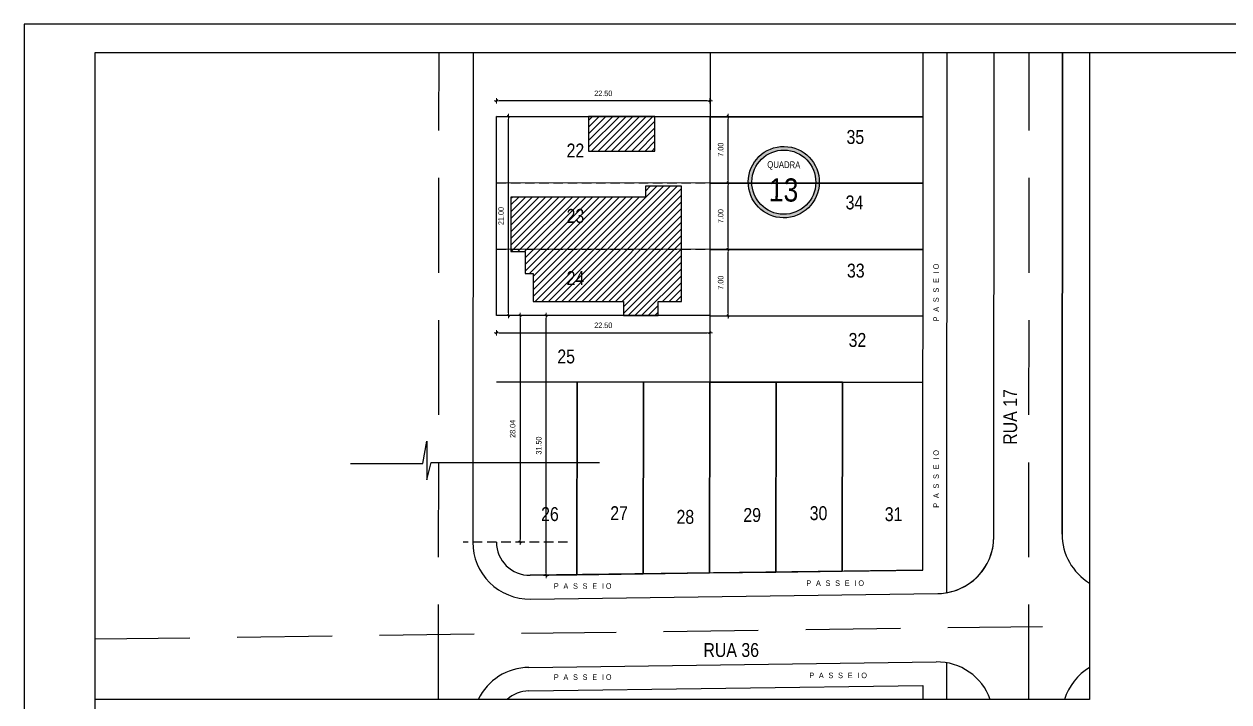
# Model space of a CAD drawing. Header units: millimetres. Extents: x 2718 to 3327, y 272 to 594.
# Drawn here: x 3024.97 to 3056.77, y 445.27 to 463.14 of the extents above; entities that cross this region are included whole.
import ezdxf
from ezdxf.enums import TextEntityAlignment as Align

# ---------------------------------------------------------------- set-up
doc = ezdxf.new("R2010")
doc.units = ezdxf.units.MM
doc.header["$MEASUREMENT"] = 0
for name, pattern in [('CONTINU', [0]), ('CONTINUO', [0]), ('DASHDOT', [1, 0.5, -0.25, 0, -0.25]), ('HIDDEN', [0.375, 0.25, -0.125])]:
    doc.linetypes.add(name, pattern=pattern)
doc.layers.get('0').update_dxf_attribs({"linetype": 'CONTINUOUS'})
doc.layers.get('DEFPOINTS').update_dxf_attribs({"linetype": 'CONTINUOUS'})
for name, color, linetype in [('Bra-Rua Calçadas', 1, 'CONTINUOUS'), ('Calçada', 1, 'CONTINUOUS'), ('COTA', 7, 'CONTINUOUS'), ('E-TXT-Y', 2, 'CONTINUOUS'), ('EIXO DAS VIAS', 252, 'DASHDOT'), ('Lotes', 2, 'CONTINUOUS'), ('númeraçãoquadras', 4, 'CONTINUOUS')]:
    doc.layers.add(name, color=color, linetype=linetype)
doc.layers.add('E-Pen-C', color=4, linetype='CONTINUOUS', lineweight=15)
doc.layers.add('E-Pen-G', color=3, linetype='CONTINUOUS', lineweight=30)
doc.styles.add('F2', font='ARIALN.TTF')
doc.styles.add('STYLE1', font='sanss___.ttf')
doc.dimstyles.new('DIMENSION-1', dxfattribs={"dimtxt": 0.145, "dimasz": 0.07, "dimexe": 1, "dimexo": 0, "dimgap": 0.12, "dimtad": 1, "dimzin": 7, "dimdsep": 46, "dimtxsty": 'F2', "dimblk1": 'TRACO', "dimblk2": 'TRACO', "dimsah": 1, "dimcen": 1, "dimse1": 1, "dimse2": 1, "dimclrd": 4, "dimclre": 256, "dimclrt": 4, "dimadec": 8, "dimazin": 0, "dimtfac": 1, "dimtix": 1, "dimtmove": 2, "dimatfit": 3, "dimldrblk": 'TRACO', "dimfxl": 1, "dimtolj": 1, "dimtzin": 0, "dimarcsym": 0})

# ---------------------------------------------------------------- blocks, each defined once
blk = doc.blocks.new('NUM_quadra')
at = {"linetype": 'CONTINU'}
h = blk.add_hatch(color=7, dxfattribs=at)
edge = h.paths.add_edge_path(flags=17)
edge.add_arc((0, 0), 0.18, 0, 360)
edge = h.paths.add_edge_path()
edge.add_arc((0, 0), 0.2, 0, 360)
at = {"color": 7}
for radius in [0.2, 0.18]:
    blk.add_circle((0, 0), radius, dxfattribs=at)
at = {"color": 7, "insert": (-0.0942, 0.1167), "char_height": 0.038, "width": 0.2663, "attachment_point": 1, "style": 'F2'}
blk.add_mtext('QUADRA', dxfattribs=at)
at = {"color": 7, "style": 'STYLE1'}
blk.add_attdef('00', text='', height=0.13, dxfattribs=at).set_placement((0, -0.1066), align=Align.CENTER)
blk = doc.blocks.new('TRACO')
at = {"layer": 'E-Pen-C'}
for p, q in [((-1, 0), (1, 0)), ((0, 1), (0, -1))]:
    blk.add_line(p, q, dxfattribs=at)
at = {"layer": 'E-Pen-G'}
blk.add_line((-0.42, -0.42), (0.42, 0.42), dxfattribs=at)
blk = doc.blocks.new('*D343')
at = {"layer": 'COTA', "color": 4, "linetype": 'Continuous', "lineweight": -2, "transparency": 16777216}
blk.add_line((3042.999, 461.12), (3037.514, 461.12), dxfattribs=at)
at = {"layer": 'DEFPOINTS', "color": 0, "linetype": 'Continuous', "transparency": 16777216}
for p in [(3037.444, 461.12), (3037.444, 460.705), (3043.069, 460.705)]:
    blk.add_point(p, dxfattribs=at)
at = {"layer": 'COTA', "color": 4, "linetype": 'Continuous', "lineweight": -2, "transparency": 16777216, "xscale": 0.07, "yscale": 0.07, "zscale": 0.07, "rotation": 180}
blk.add_blockref('TRACO', (3037.444, 461.12), dxfattribs=at)
at = {"layer": 'COTA', "color": 4, "linetype": 'Continuous', "lineweight": -2, "transparency": 16777216, "xscale": 0.07, "yscale": 0.07, "zscale": 0.07}
blk.add_blockref('TRACO', (3043.069, 461.12), dxfattribs=at)
at = {"layer": 'COTA', "color": 4, "linetype": 'Continuous', "transparency": 16777216, "insert": (3040.257, 461.314), "char_height": 0.145, "attachment_point": 5, "style": 'F2'}
blk.add_mtext('\\A1;22.50', dxfattribs=at)
blk = doc.blocks.new('*D344')
at = {"layer": 'COTA', "color": 4, "linetype": 'Continuous', "lineweight": -2, "transparency": 16777216}
blk.add_line((3043.549, 455.52), (3043.549, 457.13), dxfattribs=at)
at = {"layer": 'DEFPOINTS', "color": 0, "linetype": 'Continuous', "transparency": 16777216}
for p in [(3043.071, 457.2), (3043.549, 457.2), (3043.069, 455.45)]:
    blk.add_point(p, dxfattribs=at)
at = {"layer": 'COTA', "color": 4, "linetype": 'Continuous', "lineweight": -2, "transparency": 16777216, "xscale": 0.07, "yscale": 0.07, "zscale": 0.07}
for p, rotation in [((3043.549, 457.2), 90), ((3043.549, 455.45), 270)]:
    blk.add_blockref('TRACO', p, dxfattribs=dict(at, rotation=rotation))
at = {"layer": 'COTA', "color": 4, "linetype": 'Continuous', "transparency": 16777216, "insert": (3043.355, 456.325), "char_height": 0.145, "attachment_point": 5, "rotation": 90, "style": 'F2'}
blk.add_mtext('\\A1;7.00', dxfattribs=at)
blk = doc.blocks.new('*D345')
at = {"layer": 'COTA', "color": 4, "linetype": 'Continuous', "lineweight": -2, "transparency": 16777216}
blk.add_line((3043.549, 457.27), (3043.549, 458.885), dxfattribs=at)
at = {"layer": 'DEFPOINTS', "color": 0, "linetype": 'Continuous', "transparency": 16777216}
for p in [(3043.069, 458.955), (3043.549, 458.955), (3043.071, 457.2)]:
    blk.add_point(p, dxfattribs=at)
at = {"layer": 'COTA', "color": 4, "linetype": 'Continuous', "lineweight": -2, "transparency": 16777216, "xscale": 0.07, "yscale": 0.07, "zscale": 0.07}
for p, rotation in [((3043.549, 458.955), 90), ((3043.549, 457.2), 270)]:
    blk.add_blockref('TRACO', p, dxfattribs=dict(at, rotation=rotation))
at = {"layer": 'COTA', "color": 4, "linetype": 'Continuous', "transparency": 16777216, "insert": (3043.355, 458.077), "char_height": 0.145, "attachment_point": 5, "rotation": 90, "style": 'F2'}
blk.add_mtext('\\A1;7.00', dxfattribs=at)
blk = doc.blocks.new('*D346')
at = {"layer": 'COTA', "color": 4, "linetype": 'Continuous', "lineweight": -2, "transparency": 16777216}
blk.add_line((3043.549, 459.025), (3043.549, 460.635), dxfattribs=at)
at = {"layer": 'DEFPOINTS', "color": 0, "linetype": 'Continuous', "transparency": 16777216}
for p in [(3043.069, 460.705), (3043.549, 460.705), (3043.069, 458.955)]:
    blk.add_point(p, dxfattribs=at)
at = {"layer": 'COTA', "color": 4, "linetype": 'Continuous', "lineweight": -2, "transparency": 16777216, "xscale": 0.07, "yscale": 0.07, "zscale": 0.07}
for p, rotation in [((3043.549, 460.705), 90), ((3043.549, 458.955), 270)]:
    blk.add_blockref('TRACO', p, dxfattribs=dict(at, rotation=rotation))
at = {"layer": 'COTA', "color": 4, "linetype": 'Continuous', "transparency": 16777216, "insert": (3043.355, 459.83), "char_height": 0.145, "attachment_point": 5, "rotation": 90, "style": 'F2'}
blk.add_mtext('\\A1;7.00', dxfattribs=at)
blk = doc.blocks.new('*D347')
at = {"layer": 'COTA', "color": 4, "linetype": 'Continuous', "lineweight": -2, "transparency": 16777216}
blk.add_line((3037.514, 455.005), (3042.999, 455.005), dxfattribs=at)
at = {"layer": 'DEFPOINTS', "color": 0, "linetype": 'Continuous', "transparency": 16777216}
for p in [(3037.444, 455.455), (3043.069, 455.45), (3043.069, 455.005)]:
    blk.add_point(p, dxfattribs=at)
at = {"layer": 'COTA', "color": 4, "linetype": 'Continuous', "lineweight": -2, "transparency": 16777216, "xscale": 0.07, "yscale": 0.07, "zscale": 0.07, "rotation": 180}
blk.add_blockref('TRACO', (3037.444, 455.005), dxfattribs=at)
at = {"layer": 'COTA', "color": 4, "linetype": 'Continuous', "lineweight": -2, "transparency": 16777216, "xscale": 0.07, "yscale": 0.07, "zscale": 0.07}
blk.add_blockref('TRACO', (3043.069, 455.005), dxfattribs=at)
at = {"layer": 'COTA', "color": 4, "linetype": 'Continuous', "transparency": 16777216, "insert": (3040.257, 455.199), "char_height": 0.145, "attachment_point": 5, "style": 'F2'}
blk.add_mtext('\\A1;22.50', dxfattribs=at)
blk = doc.blocks.new('*D348')
at = {"layer": 'COTA', "color": 4, "linetype": 'Continuous', "lineweight": -2, "transparency": 16777216}
blk.add_line((3038.061, 455.385), (3038.061, 449.555), dxfattribs=at)
at = {"layer": 'DEFPOINTS', "color": 0, "linetype": 'Continuous', "transparency": 16777216}
for p in [(3037.444, 455.455), (3037.438, 449.485), (3038.061, 449.485)]:
    blk.add_point(p, dxfattribs=at)
at = {"layer": 'COTA', "color": 4, "linetype": 'Continuous', "lineweight": -2, "transparency": 16777216, "xscale": 0.07, "yscale": 0.07, "zscale": 0.07}
for p, rotation in [((3038.061, 455.455), 90), ((3038.061, 449.485), 270)]:
    blk.add_blockref('TRACO', p, dxfattribs=dict(at, rotation=rotation))
at = {"layer": 'COTA', "color": 4, "linetype": 'Continuous', "transparency": 16777216, "insert": (3037.867, 452.47), "char_height": 0.145, "attachment_point": 5, "rotation": 90, "style": 'F2'}
blk.add_mtext('\\A1;28.04', dxfattribs=at)
blk = doc.blocks.new('*D349')
at = {"layer": 'DEFPOINTS', "color": 0, "transparency": 16777216}
for p in [(3037.444, 455.455), (3038.749, 455.455), (3038.082, 448.606)]:
    blk.add_point(p, dxfattribs=at)
at = {"layer": 'Lotes', "color": 4, "lineweight": -2, "transparency": 16777216}
blk.add_line((3038.749, 448.676), (3038.749, 455.385), dxfattribs=at)
at = {"layer": 'Lotes', "color": 4, "lineweight": -2, "transparency": 16777216, "xscale": 0.07, "yscale": 0.07, "zscale": 0.07}
for p, rotation in [((3038.749, 455.455), 90), ((3038.749, 448.606), 270)]:
    blk.add_blockref('TRACO', p, dxfattribs=dict(at, rotation=rotation))
at = {"layer": 'Lotes', "color": 4, "transparency": 16777216, "insert": (3038.555, 452.03), "char_height": 0.145, "attachment_point": 5, "rotation": 90, "style": 'F2'}
blk.add_mtext('\\A1;31.50', dxfattribs=at)
blk = doc.blocks.new('*D589')
at = {"layer": 'COTA', "color": 4, "linetype": 'Continuous', "lineweight": -2, "transparency": 16777216}
blk.add_line((3037.754, 455.525), (3037.754, 460.635), dxfattribs=at)
at = {"layer": 'DEFPOINTS', "color": 0, "linetype": 'Continuous', "transparency": 16777216}
for p in [(3037.443, 460.705), (3037.754, 460.705), (3037.443, 455.455)]:
    blk.add_point(p, dxfattribs=at)
at = {"layer": 'COTA', "color": 4, "linetype": 'Continuous', "lineweight": -2, "transparency": 16777216, "xscale": 0.07, "yscale": 0.07, "zscale": 0.07}
for p, rotation in [((3037.754, 460.705), 90), ((3037.754, 455.455), 270)]:
    blk.add_blockref('TRACO', p, dxfattribs=dict(at, rotation=rotation))
at = {"layer": 'COTA', "color": 4, "linetype": 'Continuous', "transparency": 16777216, "insert": (3037.56, 458.08), "char_height": 0.145, "attachment_point": 5, "rotation": 90, "style": 'F2'}
blk.add_mtext('\\A1;21.00', dxfattribs=at)

msp = doc.modelspace()

# ---------------------------------------------------------------- hatches: boundary and pattern name
at = {"layer": 'COTA', "linetype": 'Continuous'}
h = msp.add_hatch(dxfattribs=at)
h.set_pattern_fill('ANSI31', style=0)
h.set_pattern_definition([(45, (1564.69899, 328.40103), (-0.088388348, 0.088388348), [])])
h.paths.add_polyline_path([(3039.87, 459.792), (3041.62, 459.792), (3041.62, 460.705), (3039.87, 460.705)])
edge = h.paths.add_edge_path()
edge.add_line((3037.819, 458.579), (3037.82, 457.142))
edge.add_line((3037.82, 457.142), (3038.194, 457.142))
edge.add_line((3038.194, 457.142), (3038.194, 456.566))
edge.add_line((3038.194, 456.566), (3038.408, 456.566))
edge.add_line((3038.408, 456.566), (3038.408, 455.83))
edge.add_line((3038.408, 455.83), (3040.794, 455.83))
edge.add_line((3040.794, 455.83), (3040.794, 455.455))
edge.add_line((3040.794, 455.455), (3041.707, 455.455))
edge.add_line((3041.707, 455.455), (3041.707, 455.83))
edge.add_line((3041.707, 455.83), (3042.319, 455.83))
edge.add_line((3042.319, 455.83), (3042.319, 458.867))
edge.add_line((3042.319, 458.867), (3041.369, 458.867))
edge.add_line((3041.369, 458.867), (3041.369, 458.579))
edge.add_line((3041.369, 458.579), (3037.819, 458.58))
h.paths.add_polyline_path([(3039.195, 457.802), (3039.848, 457.802), (3039.848, 458.362), (3039.195, 458.362)], flags=24)
h.paths.add_polyline_path([(3039.197, 456.17), (3039.846, 456.17), (3039.846, 456.721), (3039.197, 456.721)], flags=24)

# ---------------------------------------------------------------- linework, layer by layer
at = {"layer": 'Bra-Rua Calçadas', "color": 7}
msp.add_line((3049.314, 446.305), (3049.313, 445.336), dxfattribs=at)
at = {"layer": 'Calçada', "color": 7, "lineweight": -3}
for p, q in [((3049.325, 462.39), (3049.315, 448.149)), ((3050.563, 449.626), (3050.574, 462.39)), ((3052.363, 449.693), (3052.374, 462.39)), ((3038.333, 447.984), (3049.083, 448.128)), ((3038.289, 446.183), (3049.039, 446.327)), ((3038.289, 446.183), (3049.039, 446.327)), ((3038.289, 446.183), (3049.039, 446.327)), ((3038.289, 446.183), (3049.039, 446.327))]:
    msp.add_line(p, q, dxfattribs=at)
for points in [[(3036.824, 462.39), (3036.813, 449.485, 0.418387), (3038.333, 447.984), (3049.083, 448.128, 0.015808), (3049.178, 448.132)], [(3036.824, 462.39), (3036.813, 449.485, 0.418387), (3038.333, 447.984), (3049.083, 448.128, 0.015808), (3049.178, 448.132)], [(3036.824, 462.39), (3036.813, 449.485, 0.418387), (3038.333, 447.984), (3049.083, 448.128, 0.410052), (3050.563, 449.626), (3050.574, 462.39)], [(3052.374, 462.39), (3052.363, 449.693, 0.263395), (3053.09, 448.406)], [(3052.374, 462.39), (3052.363, 449.693, 0.263395), (3053.09, 448.406)], [(3052.374, 462.39), (3052.363, 449.693, 0.263395), (3053.09, 448.406)]]:
    msp.add_lwpolyline(points, format="xyb", dxfattribs=at)
for centre, start, end in [((3049.063, 449.628), 322.3383, 359.95), ((3049.063, 449.628), 279.5441, 322.3383), ((3038.309, 444.683), 90.7653, 154.1979), ((3038.309, 444.683), 90.7653, 154.1979), ((3049.059, 444.827), 19.8485, 90.7653), ((3049.059, 444.827), 19.8485, 90.7653), ((3053.859, 444.891), 120.8385, 162.7351), ((3053.859, 444.891), 120.8385, 162.7351)]:
    msp.add_arc(centre, 1.5, start, end, dxfattribs=at)
at = {"layer": 'COTA', "color": 8, "linetype": 'HIDDEN'}
for p, q in [((3037.444, 458.955), (3043.069, 458.955)), ((3037.444, 457.205), (3043.069, 457.205)), ((3039.315, 449.485), (3036.558, 449.485))]:
    msp.add_line(p, q, dxfattribs=at)
at = {"layer": 'COTA', "color": 6, "linetype": 'Continuous'}
msp.add_line((3048.688, 445.702), (3048.688, 445.336), dxfattribs=at)
at = {"layer": 'COTA', "color": 5, "linetype": 'Continuous', "elevation": -0.062}
msp.add_lwpolyline([(3039.87, 459.792), (3041.62, 459.792), (3041.62, 460.705), (3039.87, 460.705)], close=True, dxfattribs=at)
at = {"layer": 'COTA', "color": 5, "linetype": 'Continuous'}
msp.add_lwpolyline([(3037.819, 458.579), (3037.82, 457.142), (3038.194, 457.142), (3038.194, 456.566), (3038.408, 456.566), (3038.408, 455.83), (3040.794, 455.83), (3040.794, 455.455), (3041.707, 455.455), (3041.707, 455.83), (3042.319, 455.83), (3042.319, 458.867), (3041.369, 458.867), (3041.369, 458.579), (3037.819, 458.58)], dxfattribs=at)
at = {"layer": 'COTA', "color": 8, "linetype": 'Continuous'}
msp.add_lwpolyline([(3033.589, 451.554), (3035.495, 451.554), (3035.604, 452.143), (3035.604, 451.129), (3035.713, 451.582), (3040.156, 451.582)], dxfattribs=at)
at = {"layer": 'EIXO DAS VIAS', "linetype": 'HIDDEN', "ltscale": 10}
for p, q in [((3035.91, 445.336, 25.927), (3035.924, 462.39, 25.927)), ((3051.483, 445.336, 25.927), (3051.497, 462.39, 25.927)), ((3026.85, 446.931), (3053.09, 447.281))]:
    msp.add_line(p, q, dxfattribs=at)
at = {"layer": 'Lotes', "color": 8}
for p, q in [((3043.075, 462.39), (3043.074, 460.7)), ((3043.075, 462.39), (3043.074, 460.7)), ((3048.699, 460.695), (3037.449, 460.705)), ((3048.699, 460.695), (3043.074, 460.7)), ((3043.074, 460.7), (3048.699, 460.695)), ((3048.699, 460.695), (3043.074, 460.7)), ((3043.074, 460.7), (3048.699, 460.695)), ((3048.699, 460.695), (3043.074, 460.7)), ((3048.699, 460.695), (3043.074, 460.7)), ((3043.074, 460.7), (3048.699, 460.695)), ((3043.074, 460.7), (3048.699, 460.695)), ((3048.697, 458.945), (3037.447, 458.955)), ((3048.697, 458.945), (3043.072, 458.95)), ((3043.072, 458.95), (3048.697, 458.945)), ((3043.072, 458.95), (3048.697, 458.945)), ((3048.697, 458.945), (3043.072, 458.95)), ((3048.697, 458.945), (3043.072, 458.95)), ((3048.697, 458.945), (3043.072, 458.95)), ((3043.072, 458.95), (3048.697, 458.945)), ((3043.072, 458.95), (3048.697, 458.945)), ((3048.696, 457.195), (3037.446, 457.205)), ((3048.696, 457.195), (3043.071, 457.2)), ((3043.071, 457.2), (3048.696, 457.195)), ((3048.696, 457.195), (3043.071, 457.2)), ((3043.071, 457.2), (3048.696, 457.195)), ((3048.696, 457.195), (3043.071, 457.2)), ((3048.696, 457.195), (3043.071, 457.2)), ((3043.071, 457.2), (3048.696, 457.195)), ((3043.071, 457.2), (3048.696, 457.195)), ((3048.694, 455.445), (3037.444, 455.455)), ((3043.069, 455.45), (3043.068, 453.7)), ((3043.069, 455.45), (3043.068, 453.7)), ((3048.694, 455.445), (3043.069, 455.45)), ((3043.069, 455.45), (3048.694, 455.445)), ((3043.069, 455.45), (3048.694, 455.445)), ((3048.694, 455.445), (3043.069, 455.45)), ((3048.694, 455.445), (3043.069, 455.45)), ((3048.694, 455.445), (3043.069, 455.45)), ((3043.069, 455.45), (3048.694, 455.445)), ((3043.069, 455.45), (3048.694, 455.445)), ((3048.693, 453.695), (3037.443, 453.705)), ((3039.568, 453.703), (3037.443, 453.705)), ((3039.568, 453.703), (3039.562, 448.626)), ((3039.562, 448.626), (3039.568, 453.703)), ((3039.568, 453.703), (3039.562, 448.626)), ((3039.562, 448.626), (3039.568, 453.703)), ((3039.568, 453.703), (3039.562, 448.626)), ((3041.318, 453.701), (3039.568, 453.703)), ((3041.318, 453.701), (3041.312, 448.649)), ((3041.312, 448.649), (3041.318, 453.701)), ((3041.318, 453.701), (3041.312, 448.649)), ((3041.318, 453.701), (3041.312, 448.649)), ((3041.312, 448.649), (3041.318, 453.701)), ((3043.068, 453.7), (3041.318, 453.701)), ((3043.068, 453.7), (3043.062, 448.672)), ((3043.068, 453.7), (3043.062, 448.672)), ((3043.068, 453.7), (3043.062, 448.672)), ((3043.062, 448.672), (3043.068, 453.7)), ((3043.068, 453.7), (3048.693, 453.695)), ((3044.818, 453.698), (3043.068, 453.7)), ((3044.818, 453.698), (3043.068, 453.7)), ((3044.818, 453.698), (3043.068, 453.7)), ((3043.068, 453.7), (3048.693, 453.695)), ((3043.068, 453.7), (3048.693, 453.695)), ((3044.818, 453.698), (3044.812, 448.696)), ((3044.818, 453.698), (3044.812, 448.696)), ((3044.812, 448.696), (3044.818, 453.698)), ((3044.818, 453.698), (3044.812, 448.696)), ((3044.812, 448.696), (3044.818, 453.698)), ((3044.812, 448.696), (3044.818, 453.698)), ((3044.812, 448.696), (3044.818, 453.698)), ((3044.818, 453.698), (3044.812, 448.696)), ((3044.818, 453.698), (3044.812, 448.696)), ((3044.818, 453.698), (3046.568, 453.697)), ((3046.568, 453.697), (3044.818, 453.698)), ((3046.568, 453.697), (3044.818, 453.698)), ((3046.568, 453.697), (3044.818, 453.698)), ((3046.568, 453.697), (3044.818, 453.698)), ((3046.568, 453.697), (3046.562, 448.719)), ((3046.562, 448.719), (3046.568, 453.697)), ((3046.562, 448.719), (3046.568, 453.697)), ((3046.562, 448.719), (3046.568, 453.697)), ((3046.568, 453.697), (3046.562, 448.719)), ((3046.568, 453.697), (3046.562, 448.719)), ((3046.568, 453.697), (3048.693, 453.695)), ((3048.693, 453.695), (3046.568, 453.697)), ((3048.693, 453.695), (3046.568, 453.697)), ((3048.693, 453.695), (3046.568, 453.697))]:
    msp.add_line(p, q, dxfattribs=at)
at = {"layer": 'Lotes', "color": 6}
for p, q in [((3048.699, 460.695), (3048.7, 462.39)), ((3048.699, 460.695), (3048.7, 462.39)), ((3043.074, 460.7), (3043.072, 458.95)), ((3043.074, 460.7), (3043.072, 458.95)), ((3048.697, 458.945), (3048.699, 460.695)), ((3048.697, 458.945), (3048.699, 460.695)), ((3043.072, 458.95), (3043.071, 457.2)), ((3043.072, 458.95), (3043.071, 457.2)), ((3048.696, 457.195), (3048.697, 458.945)), ((3048.696, 457.195), (3048.697, 458.945)), ((3043.071, 457.2), (3043.069, 455.45)), ((3043.071, 457.2), (3043.069, 455.45)), ((3048.694, 455.445), (3048.696, 457.195)), ((3048.694, 455.445), (3048.696, 457.195)), ((3048.693, 453.695), (3048.694, 455.445)), ((3048.693, 453.695), (3048.694, 455.445)), ((3048.688, 448.747), (3048.693, 453.695)), ((3048.688, 448.747), (3048.693, 453.695)), ((3048.688, 448.747), (3038.325, 448.609)), ((3038.325, 448.609), (3039.562, 448.626)), ((3038.325, 448.609), (3039.562, 448.626)), ((3039.562, 448.626), (3041.312, 448.649)), ((3039.562, 448.626), (3041.312, 448.649)), ((3041.312, 448.649), (3043.062, 448.672)), ((3041.312, 448.649), (3043.062, 448.672)), ((3043.062, 448.672), (3044.812, 448.696)), ((3043.062, 448.672), (3044.812, 448.696)), ((3043.062, 448.672), (3044.812, 448.696)), ((3043.062, 448.672), (3044.812, 448.696)), ((3044.812, 448.696), (3046.562, 448.719)), ((3044.812, 448.696), (3046.562, 448.719)), ((3046.562, 448.719), (3048.688, 448.747)), ((3046.562, 448.719), (3048.688, 448.747)), ((3038.297, 445.563), (3048.688, 445.702))]:
    msp.add_line(p, q, dxfattribs=at)
at = {"layer": 'Lotes', "color": 8, "linetype": 'CONTINUO', "lineweight": -3}
for p, q in [((3043.068, 453.7), (3043.062, 448.672)), ((3043.062, 448.672), (3043.068, 453.7)), ((3046.562, 448.719), (3046.568, 453.697)), ((3046.568, 453.697), (3046.562, 448.719)), ((3048.693, 453.695), (3046.568, 453.697))]:
    msp.add_line(p, q, dxfattribs=at)
at = {"layer": 'Lotes', "color": 8, "lineweight": -3}
msp.add_line((3046.568, 453.697), (3046.562, 448.719), dxfattribs=at)
at = {"layer": 'Lotes', "color": 2}
for points in [[(3024.975, 418.59), (3099.548, 418.59), (3099.548, 463.14), (3024.975, 463.14)], [(3037.444, 460.705), (3043.069, 460.705), (3043.069, 455.455), (3037.444, 455.455)], [(3037.444, 460.705), (3043.069, 460.705), (3043.069, 455.455), (3037.444, 455.455)]]:
    msp.add_lwpolyline(points, close=True, dxfattribs=at)
at = {"layer": 'Lotes', "color": 1}
for points in [[(3026.85, 462.39), (3098.798, 462.39), (3098.798, 419.34), (3026.85, 419.34)], [(3026.85, 462.39), (3053.09, 462.39), (3053.09, 445.336), (3026.85, 445.336)]]:
    msp.add_lwpolyline(points, close=True, dxfattribs=at)
at = {"layer": 'Lotes', "color": 6}
for centre, radius, start, end in [((3038.313, 449.484), 0.875, 179.95, 270.7653), ((3038.313, 449.484), 0.875, 179.95, 270.7653), ((3038.309, 444.683), 0.88, 90.7653, 132.1042)]:
    msp.add_arc(centre, radius, start, end, dxfattribs=at)

# ---------------------------------------------------------------- block references
at = {"layer": 'númeraçãoquadras', "linetype": 'ByBlock', "extrusion": (0.084417, -0.001092, 0.99643)}
ref = msp.add_blockref('NUM_quadra', (498.322, -3027.98, 256.549), dxfattribs=dict(at, xscale=4.703412109390253, yscale=4.703412109390253, zscale=4.703412073491708, rotation=270.0385460285928))
ref.add_attrib('00', '13', dxfattribs={"layer": '0', "color": 7, "extrusion": (0.084417, -0.001092, 0.99643), "height": 0.6114, "rotation": 270.0385, "style": 'F2'}).set_placement((497.812, -3027.979, 256.549), align=Align.CENTER)

# ---------------------------------------------------------------- texts
at = {"layer": 'COTA', "color": 4, "linetype": 'Continuous', "char_height": 0.145, "attachment_point": 5, "rotation": 90, "style": 'F2'}
for insert in [(3049.04, 456.138), (3049.04, 451.225)]:
    msp.add_mtext('\\A1;{\\T2;PASSEIO}', dxfattribs=dict(at, insert=insert))
at = {"layer": 'COTA', "color": 4, "linetype": 'Continuous', "char_height": 0.145, "attachment_point": 5, "style": 'F2'}
for insert in [(3039.788, 448.326), (3046.451, 448.402), (3046.528, 445.97), (3039.788, 445.925)]:
    msp.add_mtext('\\A1;{\\T2;PASSEIO}', dxfattribs=dict(at, insert=insert))
at = {"layer": 'E-TXT-Y', "color": 8, "style": 'F2'}
for s, p in [('35', (3046.909, 460.165, 25.927)), ('34', (3046.885, 458.439, 25.927)), ('33', (3046.92, 456.642, 25.927)), ('32', (3046.963, 454.814, 25.927))]:
    msp.add_text(s, height=0.3658, dxfattribs=at).set_placement(p, align=Align.MIDDLE_CENTER)
at = {"layer": 'E-TXT-Y', "style": 'F2'}
for s, p in [('22', (3039.289, 459.625)), ('23', (3039.289, 457.901)), ('24', (3039.289, 456.262)), ('RUA 36', (3042.9, 446.457))]:
    msp.add_text(s, height=0.3658, dxfattribs=at).set_placement(p)
msp.add_text('RUA 17', height=0.3658, rotation=90, dxfattribs=at).set_placement((3051.176, 452.051))
at = {"layer": 'Lotes', "color": 8, "style": 'F2'}
for s, p in [('25', (3039.278, 454.379, 25.927)), ('26', (3038.85, 450.223, 25.927)), ('27', (3040.674, 450.247, 25.927)), ('28', (3042.423, 450.15, 25.927)), ('29', (3044.186, 450.199, 25.927)), ('30', (3045.937, 450.248, 25.927)), ('31', (3047.918, 450.221, 25.927))]:
    msp.add_text(s, height=0.3658, dxfattribs=at).set_placement(p, align=Align.MIDDLE_CENTER)

# ---------------------------------------------------------------- dimensions: what is measured, and where the dimension line sits
at = {"layer": 'COTA', "color": 7, "linetype": 'Continuous'}
for base, p1, p2, picture, middle in [((3037.444, 461.12), (3043.069, 460.705), (3037.444, 460.705), '*D343', (3040.257, 461.314)), ((3043.069, 455.005), (3037.444, 455.455), (3043.069, 455.45), '*D347', (3040.257, 455.199))]:
    dim = msp.add_linear_dim(base=base, p1=p1, p2=p2, text='22.50', dimstyle='DIMENSION-1', override={"dimfxl": 0.1}, dxfattribs=at)
    dim.commit()
    dim.dimension.update_dxf_attribs({"geometry": picture, "text_midpoint": middle})
for base, p1, p2, text, override, picture, middle in [((3037.754, 460.705), (3037.443, 455.455), (3037.443, 460.705), '21.00', {"dimadec": 0, "dimfxl": 0.06}, '*D589', (3037.56, 458.08)), ((3043.549, 460.705), (3043.069, 458.955), (3043.069, 460.705), '7.00', {"dimfxl": 0.1}, '*D346', (3043.355, 459.83)), ((3043.549, 458.955), (3043.071, 457.2), (3043.069, 458.955), '7.00', {"dimfxl": 0.1}, '*D345', (3043.355, 458.077)), ((3043.549, 457.2), (3043.069, 455.45), (3043.071, 457.2), '7.00', {"dimfxl": 0.1}, '*D344', (3043.355, 456.325)), ((3038.061, 449.485), (3037.444, 455.455), (3037.438, 449.485), '28.04', {"dimfxl": 0.1}, '*D348', (3037.867, 452.47))]:
    dim = msp.add_linear_dim(base=base, p1=p1, p2=p2, angle=90, text=text, dimstyle='DIMENSION-1', override=override, dxfattribs=at)
    dim.commit()
    dim.dimension.update_dxf_attribs({"geometry": picture, "text_midpoint": middle})
at = {"layer": 'Lotes', "color": 6}
dim = msp.add_linear_dim(base=(3038.749, 455.455), p1=(3038.082, 448.606), p2=(3037.444, 455.455), angle=90, text='31.50', dimstyle='DIMENSION-1', override={"dimfxl": 0.1}, dxfattribs=at)
dim.commit()
dim.dimension.update_dxf_attribs({"geometry": '*D349', "text_midpoint": (3038.555, 452.03)})

doc.saveas('drawing.dxf')
